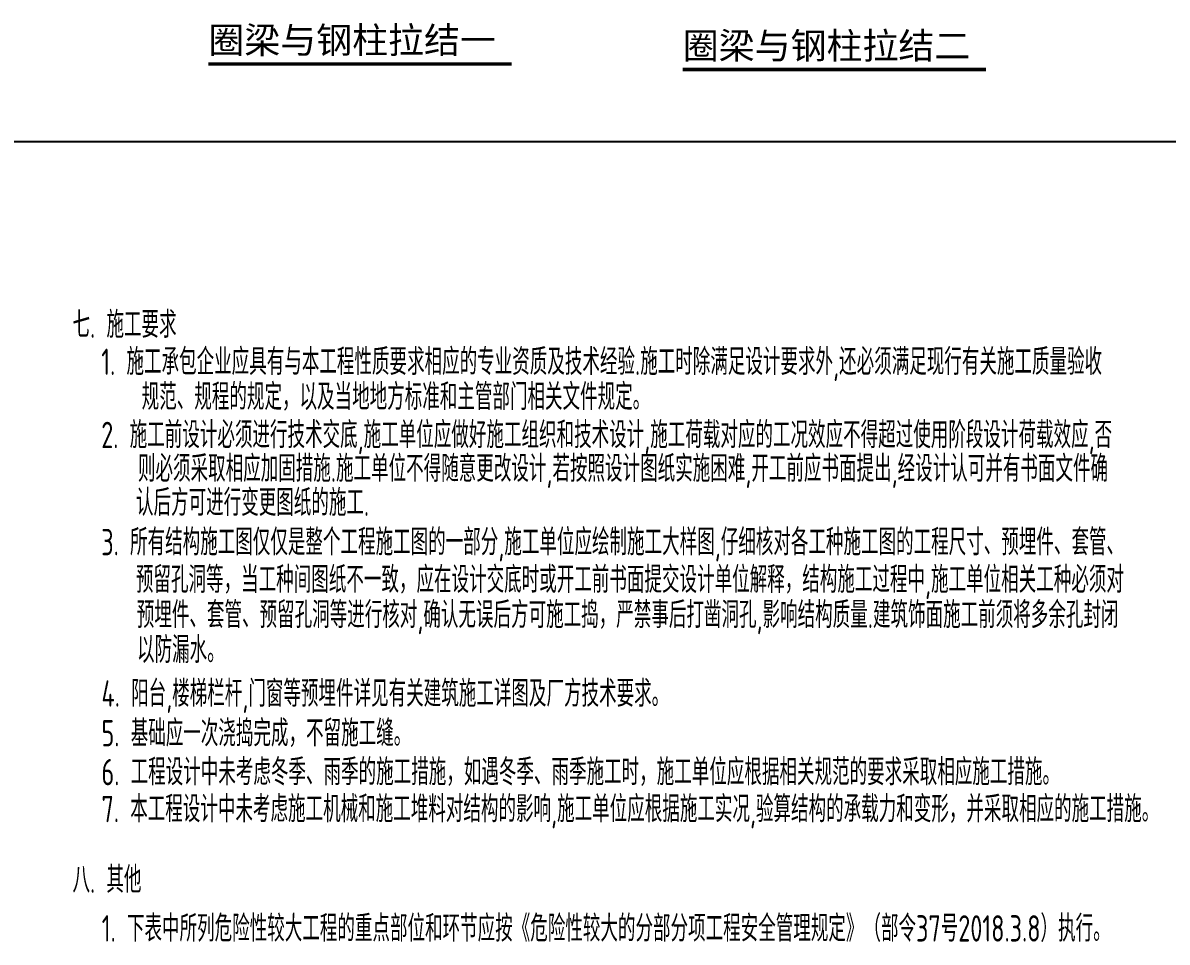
# Model space of a CAD drawing. Extents: x 9752569 to 9923256, y 1590558 to 2510207.
# Drawn here: x 9867987 to 9887514, y 2431382 to 2447070 of the extents above; entities that cross this region are included whole.
import ezdxf

# ---------------------------------------------------------------- set-up
doc = ezdxf.new("R2010")
doc.units = 0
doc.header["$LTSCALE"] = 1000
doc.header["$MEASUREMENT"] = 0
for name, color, linetype in [('DIM_SYMB', 3, 'CONTINUOUS'), ('JZSM', 3, 'CONTINUOUS'), ('PUB_TEXT', 7, 'CONTINUOUS'), ('PUB_TITLE', 4, 'CONTINUOUS')]:
    doc.layers.add(name, color=color, linetype=linetype)
doc.styles.add('-黑体', font='')
doc.styles.add('TSSD_REIN', font='atssdeng.shx', dxfattribs={"width": 0.7, "bigfont": 'atssdchn.shx'})
doc.styles.get('-黑体').set_extended_font_data('SimSun')

msp = doc.modelspace()

# ---------------------------------------------------------------- linework, layer by layer
at = {"layer": 'DIM_SYMB', "const_width": 59.2}
for points in [[(9871152.1, 2446369.5), (9876327.2, 2446369.5)], [(9879247.9, 2446274), (9884423, 2446274)]]:
    msp.add_lwpolyline(points, dxfattribs=at)
at = {"layer": 'PUB_TITLE'}
msp.add_line((9815555.5, 2445048.4), (9891155.5, 2445048.4), dxfattribs=at)

# ---------------------------------------------------------------- texts
at = {"layer": 'JZSM', "style": 'TSSD_REIN', "width": 0.7}
for s, p in [('七. 施工要求', (9868833.9, 2441695)), ('1. 施工承包企业应具有与本工程性质要求相应的专业资质及技术经验.施工时除满足设计要求外,还必须满足现行有关施工质量验收', (9869324.6, 2441061.3)), ('规范、规程的规定，以及当地地方标准和主管部门相关文件规定。', (9870014.4, 2440462.9)), ('2. 施工前设计必须进行技术交底,施工单位应做好施工组织和技术设计,施工荷载对应的工况效应不得超过使用阶段设计荷载效应,否', (9869324.6, 2439812.4)), ('则必须采取相应加固措施.施工单位不得随意更改设计,若按照设计图纸实施困难,开工前应书面提出,经设计认可并有书面文件确', (9869950.3, 2439237.2)), ('认后方可进行变更图纸的施工.', (9869917, 2438656.9)), ('3. 所有结构施工图仅仅是整个工程施工图的一部分,施工单位应绘制施工大样图,仔细核对各工种施工图的工程尺寸、预埋件、套管、', (9869324.6, 2437983.1)), ('预留孔洞等，当工种间图纸不一致，应在设计交底时或开工前书面提交设计单位解释，结构施工过程中,施工单位相关工种必须对', (9869915.8, 2437342.7)), ('预埋件、套管、预留孔洞等进行核对,确认无误后方可施工捣，严禁事后打凿洞孔,影响结构质量.建筑饰面施工前须将多余孔封闭', (9869930.9, 2436741.8)), ('以防漏水。', (9869934.9, 2436147.3)), ('4. 阳台,楼梯栏杆,门窗等预埋件详见有关建筑施工详图及厂方技术要求。', (9869328.4, 2435398.3)), ('5. 基础应一次浇捣完成，不留施工缝。', (9869328.4, 2434722.7)), ('6. 工程设计中未考虑冬季、雨季的施工措施，如遇冬季、雨季施工时，施工单位应根据相关规范的要求采取相应施工措施。', (9869328.4, 2434059.2)), ('7. 本工程设计中未考虑施工机械和施工堆料对结构的影响,施工单位应根据施工实况,验算结构的承载力和变形，并采取相应的施工措施。', (9869328.4, 2433428.5)), ('八. 其他', (9868833.9, 2432222.7)), ('1. 下表中所列危险性较大工程的重点部位和环节应按《危险性较大的分部分项工程安全管理规定》（部令37号2018.3.8）执行。', (9869332.5, 2431390.9))]:
    msp.add_text(s, height=450, dxfattribs=at).set_placement(p)
at = {"layer": 'PUB_TEXT', "style": '-黑体'}
for s, p in [('圈梁与钢柱拉结一', (9871152.1, 2446550.4)), ('圈梁与钢柱拉结二', (9879247.9, 2446454.9))]:
    msp.add_text(s, height=449.7, dxfattribs=at).set_placement(p)

doc.saveas('drawing.dxf')
